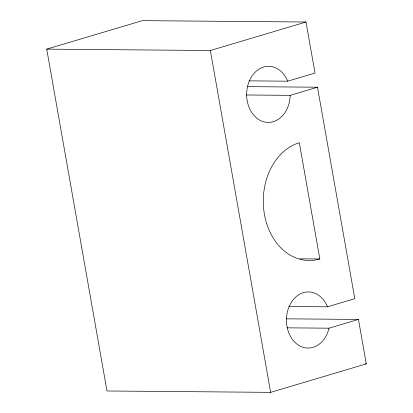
<?xml version="1.0" encoding="UTF-8"?>
<svg xmlns="http://www.w3.org/2000/svg" width="413" height="413" viewBox="0 0 413 413"><rect width="100%" height="100%" fill="white"/><g stroke="black" fill="none" stroke-linecap="round" stroke-linejoin="round"><path stroke-width="0.62" d="M286.286 318.826L358.453 319.43L366.285 363.874L270.644 392.35L106.993 390.982L46.715 49.126L142.356 20.65L306.007 22.018L315.011 73.055L287.716 81.185L249.06 80.86M46.715 49.126L210.367 50.5L306.007 22.018M246.401 94.975L290.215 95.341L317.504 87.215L354.793 298.682L327.499 306.807L288.842 306.482M327.499 306.807A28.074 21.791 -89.5 0 0 293.416 299.477A28.074 21.791 -89.5 0 0 296.601 343.807A28.074 21.791 -89.5 0 0 329.037 328.19L358.453 319.43M247.273 86.627L317.504 87.215M299.853 258.806L319.827 258.972L299.332 142.743A59.653 46.313 -89.5 0 0 264.418 214.306A59.653 46.313 -89.5 0 0 319.827 258.972M287.154 327.839L329.037 328.19M364.999 363.863L366.285 363.874M210.367 50.5L270.644 392.35M290.215 95.341A28.074 21.791 -89.5 0 1 260.195 120.405A28.074 21.791 -89.5 0 1 252.297 75.6A28.074 21.791 -89.5 0 1 287.716 81.185"/></g></svg>
